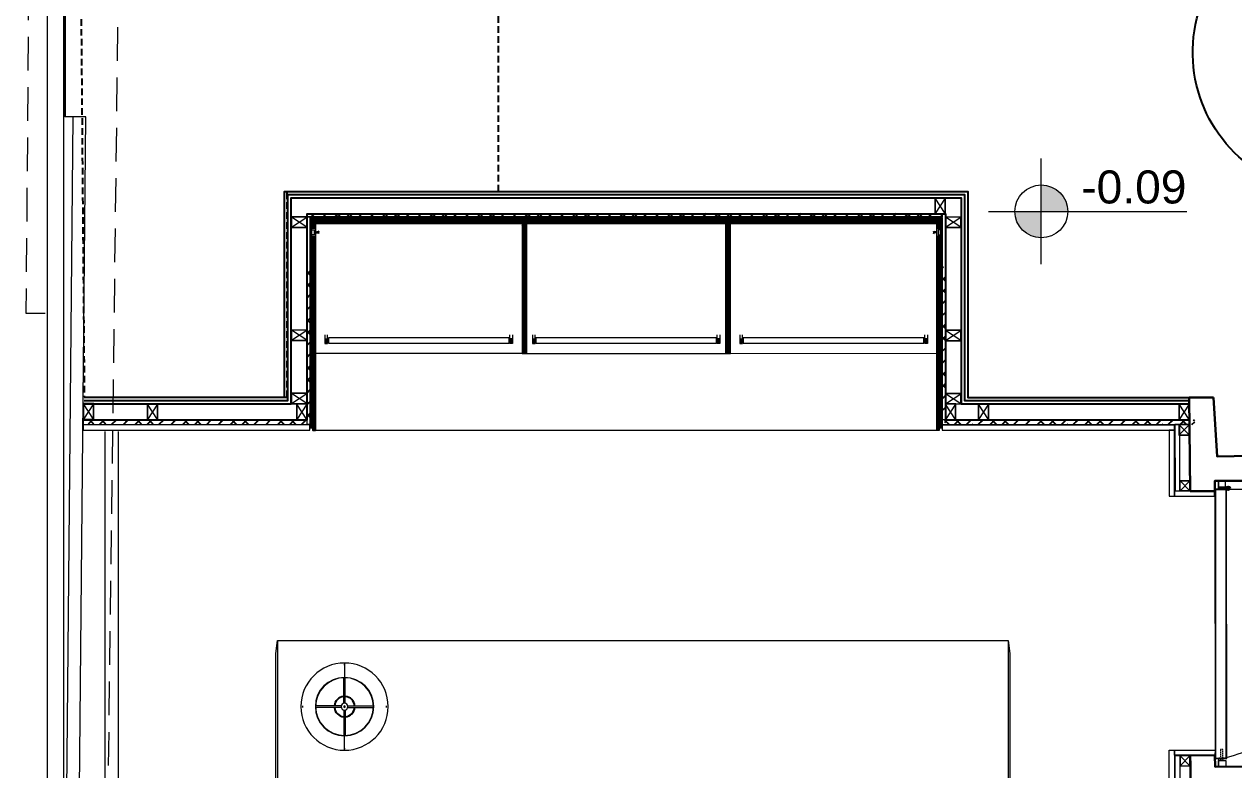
# Model space of a CAD drawing. Header units: centimetres. Extents: x 5488 to 20269, y -31398 to -19684.
# Drawn here: x 6094 to 6551.5, y -22928.5 to -22646.3 of the extents above; entities that cross this region are included whole.
import ezdxf
from ezdxf.enums import TextEntityAlignment as Align

# ---------------------------------------------------------------- set-up
doc = ezdxf.new("R2010")
doc.units = ezdxf.units.CM
doc.set_wipeout_variables(frame=1)
for name, pattern in [('( Hidden )', [0.375, 0.25, -0.125]), ('DASHED', [0.75, 0.5, -0.25]), ('HIDDEN', [9.525, 6.35, -3.175])]:
    doc.linetypes.add(name, pattern=pattern)
for name, color, linetype in [('001 Duvar', 7, 'Continuous'), ('3-OPN-XDR-HARDWARE', 52, 'Continuous'), ('LT_DISTRIBUTION', 1, 'DASHED'), ('S2000-003 Kapı', 3, 'Continuous'), ('xxx_Auto_Kaplama_Alcipan Tarama', 250, 'Continuous')]:
    doc.layers.add(name, color=color, linetype=linetype)
for name, color, linetype, lineweight in [('CRC_plan_kot', 4, 'Continuous', 20), ('CRC_plan_kot_isim', 3, 'Continuous', 20), ('Make2D$Visible$Curves$METAL', 132, 'Continuous', 0), ('Make2D$Visible$Tangents$Default', 40, 'Continuous', 0), ('xxx_Auto_DIMENSION_INTERIOR', 33, 'Continuous', 0), ('xxx_Auto_Duvar_Duvar Gorunus 01', 253, 'Continuous', 15), ('xxx_Auto_Duvar_Duvar Gorunus 02', 251, 'Continuous', 9), ('xxx_Auto_Duvar_Duvar Plan Kesit', 7, 'Continuous', 30), ('xxx_Auto_FFE-METAL', 132, 'Continuous', 5), ('xxx_Auto_FFE_UPHOLSTERY', 67, 'Continuous', 20), ('xxx_Auto_FFE_WOOD', 36, 'Continuous', 0), ('xxx_Auto_Kaplama_Ahşap', 34, 'Continuous', 0), ('xxx_Auto_Kaplama_Ahşap Tarama', 16, 'Continuous', 5), ('xxx_Auto_Kaplama_Doğal Taş', 43, 'Continuous', 13), ('xxx_Auto_Kaplama_Metal', 133, 'Continuous', 0), ('xxx_Auto_Kaplama_Tavan Alcipan', 8, 'Continuous', 13), ('xxx_Auto_Konstruksiyon_Metal', 141, 'Continuous', 0), ('xxx_Auto_Mep_Aydinlatma', 41, 'Continuous', 13), ('xxx_Auto_Mobilya_Ahsap', 34, 'Continuous', 20), ('xxx_Auto_Tefris_Aydinlatma', 50, 'Continuous', 15), ('xxx_Auto_Tefris_Silik', 252, 'Continuous', 13), ('xxx_Auto_Yardimci_Yazi', 7, 'Continuous', 9)]:
    doc.layers.add(name, color=color, linetype=linetype, lineweight=lineweight)
doc.styles.add('a_Arial-50', font='arial.ttf', dxfattribs={"height": 0.125})
pattern_1 = [(45, (-1143.5002, -1416.8692), (-2.24506403, 2.24506403), []), (135, (-1143.5002, -1416.8692), (-6.7351921, 2.24506403), [7.9375, -4.7625])]
pattern_2 = [(45, (-1144.50017, -1416.86917), (-0.2499999996, 0.2499999996), [])]
pattern_3 = [(45, (-1144.5002, -1416.8692), (-2.24506403, 2.24506403), []), (135, (-1144.5002, -1416.8692), (-6.7351921, 2.24506403), [7.9375, -4.7625])]

# ---------------------------------------------------------------- blocks, each defined once
blk = doc.blocks.new('level_50')
for points in [[(10, 0, 0.414214), (0, 10), (0, 0)], [(0, 0), (-10, 0, 0.414214), (0, -10)]]:
    blk.add_hatch(color=256).paths.add_polyline_path(points)
for p, q in [((0, 0), (0, 20)), ((-20, 0), (0, 0)), ((0, -20), (0, 0)), ((0, 0), (55, 0))]:
    blk.add_line(p, q)
blk.add_circle((0, 0), 10)
blk = doc.blocks.new('level')
blk.add_blockref('level_50', (0, 0))
at = {"layer": 'xxx_Auto_Yardimci_Yazi', "style": 'a_Arial-50'}
blk.add_attdef('LEVEL', text='', height=12.5, dxfattribs=at).set_placement((35, 3), align=Align.CENTER)
blk = doc.blocks.new('PLAN KOT')
at = {"layer": 'CRC_plan_kot'}
ref = blk.add_blockref('level', (-2245.67, 1948.69), dxfattribs=at)
ref.add_attrib('LEVEL', '-0.09', dxfattribs={"layer": 'CRC_plan_kot_isim', "height": 12.5, "style": 'a_Arial-50'}).set_placement((-2210.67, 1951.69), align=Align.CENTER)
blk = doc.blocks.new('A$Cff1dd7f8')
at = {"layer": 'Make2D$Visible$Curves$METAL'}
for p, q in [((0.27, 15.87), (-0.27, 15.87)), ((-0.27, 1.25), (-0.27, 10.93)), ((0.27, 1.25), (0.27, 10.93)), ((-15.87, 0.27), (-15.87, -0.27)), ((-1.25, 0.27), (-10.93, 0.27)), ((1.25, 0.27), (10.93, 0.27)), ((15.87, -0.27), (15.87, 0.27)), ((-1.25, -0.27), (-10.93, -0.27)), ((-0.27, -1.25), (-0.27, -10.93)), ((0.27, -1.25), (0.27, -10.93)), ((1.25, -0.27), (10.93, -0.27)), ((-0.27, -15.87), (0.27, -15.87))]:
    blk.add_line(p, q, dxfattribs=at)
at = {"layer": 'Make2D$Visible$Curves$METAL', "extrusion": (0, 0, -1)}
for radius in [1.28, 0.285]:
    blk.add_circle((0, 0), radius, dxfattribs=at)
at = {"layer": 'Make2D$Visible$Tangents$Default'}
for p, q in [((0, 10.93), (0, 11.04)), ((0, -11.04), (0, -10.93))]:
    blk.add_line(p, q, dxfattribs=at)
at = {"layer": 'xxx_Auto_FFE_UPHOLSTERY'}
for p, q in [((0, 16.5), (0, 11.04)), ((0, -16.5), (0, -11.04))]:
    blk.add_line(p, q, dxfattribs=at)
for radius, start, end in [(16.5, 90, 270), (16.5, 270, 90), (11.04, 90, 270), (10.93, 90, 270), (11.04, 270, 90), (10.93, 270, 90)]:
    blk.add_arc((0, 0), radius, start, end, dxfattribs=at)
at = {"layer": 'xxx_Auto_FFE_WOOD', "lineweight": -3}
for start, end in [(94.0821, 175.9165), (4.0821, 85.9158), (184.0804, 265.9179), (274.0863, 355.9179)]:
    blk.add_arc((0, 0), 3.84, start, end, dxfattribs=at)
blk = doc.blocks.new('MASA AYDINLATMA 1')
at = {"layer": 'xxx_Auto_Konstruksiyon_Metal'}
blk.add_blockref('A$Cff1dd7f8', (18518.09, -30454.93, -1.58), dxfattribs=at)
blk = doc.blocks.new('masa1')
at = {"layer": 'xxx_Auto_Mobilya_Ahsap'}
for p, q in [((-1208.27, 783.46, -58.7), (-1208.27, 683.46, -58.7)), ((-932.05, 783.46, -58.7), (-932.05, 683.46, -58.7))]:
    blk.add_line(p, q, dxfattribs=at)
at = {"layer": 'xxx_Auto_Mobilya_Ahsap', "elevation": -58.7}
blk.add_lwpolyline([(-1208.27, 783.46), (-932.05, 783.46), (-931.37, 778.59), (-931.37, 688.32), (-932.05, 683.46), (-1208.27, 683.46), (-1208.95, 688.32), (-1208.95, 778.59), (-1208.27, 783.46)], dxfattribs=at)
at = {"layer": 'xxx_Auto_Kaplama_Ahşap'}
for p in [(-19701.07, 31213.38, -57.12), (-19475.14, 31163.38, -57.12)]:
    blk.add_blockref('MASA AYDINLATMA 1', p, dxfattribs=at)
blk = doc.blocks.new('A$Cb3d25d0a')
at = {"layer": 'xxx_Auto_Konstruksiyon_Metal', "lineweight": 20}
h = blk.add_hatch(color=256, dxfattribs=at)
h.dxf.hatch_style = 1
h.paths.add_polyline_path([(2, 2), (2, -2), (-2, -2), (-2, 2)])
h.paths.add_polyline_path([(1.88, 1.88), (-1.88, 1.88), (-1.88, -1.88), (1.88, -1.88)], flags=16)
for points in [[(2, -2), (2, 2), (-2, 2), (-2, -2)], [(1.88, -1.88), (1.88, 1.88), (-1.88, 1.88), (-1.88, -1.88)]]:
    blk.add_lwpolyline(points, close=True, dxfattribs=at)
for points in [[(1.88, -1.88), (-1.88, 1.88)], [(1.88, 1.88), (-1.88, -1.88)]]:
    blk.add_lwpolyline(points, dxfattribs=at)
blk = doc.blocks.new('A$C041D3D96')
at = {"layer": 'xxx_Auto_Mep_Aydinlatma'}
for points in [[(0.1, -3), (0.1, 0)], [(0.1, -0.1), (1.4, -0.1), (1.4, -2.9), (0.1, -2.9)]]:
    blk.add_lwpolyline(points, dxfattribs=at)
blk.add_wipeout([(0, -3), (0, 0), (1.5, 0), (1.5, -3)]).dxf.layer = 'xxx_Auto_Mep_Aydinlatma'
at = {"layer": 'LT_DISTRIBUTION'}
for p, q in [((-1.36, -1.49), (-0.82, -1.12)), ((-0.82, -1.39), (-1.36, -1.5)), ((-0.08, -1.49), (-1.36, -1.49)), ((-0.82, -1.61), (-1.36, -1.5)), ((-0.08, -1.51), (-1.36, -1.51)), ((-1.36, -1.51), (-0.82, -1.88)), ((-0.82, -1.12), (-0.82, -1.39)), ((-0.82, -1.88), (-0.82, -1.61))]:
    blk.add_line(p, q, dxfattribs=at)
at = {"layer": 'xxx_Auto_Mep_Aydinlatma'}
blk.add_lwpolyline([(0, -3), (0, 0), (1.5, 0), (1.5, -3), (0, -3)], dxfattribs=at)
at = {"layer": 'xxx_Auto_Tefris_Aydinlatma'}
blk.add_lwpolyline([(0.45, -2.5), (1.4, -2.5), (1.4, -0.5), (0.45, -0.5)], close=True, dxfattribs=at)
blk = doc.blocks.new('A$C407E580E')
at = {"color": 4, "ltscale": 5, "rotation": 90}
blk.add_blockref('A$C041D3D96', (-5, -2), dxfattribs=at)
blk = doc.blocks.new('926.20.803_p')
at = {"layer": '3-OPN-XDR-HARDWARE'}
for points in [[(-0.35, -0.61), (-0.35, -3.71), (-0.05, -3.71), (-0.05, -0.7)], [(0.35, -0.61), (0.35, -3.71), (0.05, -3.71), (0.05, -0.7)]]:
    blk.add_lwpolyline(points, dxfattribs=at)
for radius in [0.7, 0.4]:
    blk.add_circle((0, 0), radius, dxfattribs=at)
blk = doc.blocks.new('A$C022B2E79')
at = {"layer": 'S2000-003 Kapı', "linetype": 'ByBlock'}
for points in [[(1.8, 69.76, -0.39805), (1.94, 69.76), (5.23, 66.82), (2.97, 64.56), (0.03, 67.85, -0.39805), (0.03, 67.98)], [(2.87, 69.63, 0.617768), (3.45, 69.88), (3.51, 70.98), (0.31, 70.98), (0.37, 69.88, 0.617768), (0.94, 69.63, -0.364026)], [(0.55, 66.58), (0.37, 69.88, 0.617768), (0.94, 69.63, -0.364026), (2.87, 69.63, 0.617768), (3.45, 69.88), (3.26, 66.58, -0.39805), (3.16, 66.48), (0.65, 66.48, -0.39805)], [(68.52, 5.66, 0.491935), (69.93, 7.07), (7.71, 69.3, 0.499706), (6.29, 67.88)]]:
    blk.add_lwpolyline(points, format="xyb", close=True, dxfattribs=at)
blk.add_lwpolyline([(62.86, 0), (68.52, 5.66), (6.29, 67.88), (0.63, 62.23), (62.86, 0)], dxfattribs=at)
blk.add_circle((1.91, 67.88), 1, dxfattribs=at)
blk.add_circle((1.91, 67.88), 1, dxfattribs=at)
blk.add_arc((43.52, 53.51), 53.42, 299.6259, 19.0898, dxfattribs=at)

msp = doc.modelspace()

# ---------------------------------------------------------------- hatches: boundary and pattern name
at = {"layer": 'xxx_Auto_Kaplama_Ahşap Tarama'}
h = msp.add_hatch(dxfattribs=at)
h.set_pattern_fill('JIS_WOOD', color=256, scale=0.5)
h.set_pattern_definition(pattern_2)
h.paths.add_polyline_path([(6441.19, -22798.98), (6441.19, -22719.59), (6202.19, -22719.58), (6202.19, -22798.89), (6203.17, -22798.89), (6203.17, -22799.89), (6204.19, -22799.89), (6204.19, -22721.58), (6439.19, -22721.59), (6439.19, -22799.93), (6440.19, -22799.93), (6440.19, -22798.98)])
h = msp.add_hatch(dxfattribs=at)
h.set_pattern_fill('JIS_WOOD', color=256, scale=0.5)
h.set_pattern_definition(pattern_2)
h.paths.add_polyline_path([(6282.29, -22770.89), (6284.09, -22770.89), (6284.09, -22721.63), (6282.29, -22721.63)])
h = msp.add_hatch(dxfattribs=at)
h.set_pattern_fill('JIS_WOOD', color=256, scale=0.5)
h.set_pattern_definition([(45, (-1067.50016, -1416.86917), (-0.2499999996, 0.2499999996), [])])
h.paths.add_polyline_path([(6359.29, -22770.89), (6361.09, -22770.89), (6361.09, -22721.63), (6359.29, -22721.63)])
at = {"layer": 'xxx_Auto_Kaplama_Alcipan Tarama'}
h = msp.add_hatch(dxfattribs=at)
h.set_pattern_fill('ANSI38', color=256)
h.set_pattern_definition([(45, (-1144.5002, -1396.8692), (-2.24506403, 2.24506403), []), (135, (-1144.5002, -1396.8692), (-6.7351921, 2.24506403), [7.9375, -4.7625])])
h.paths.add_polyline_path([(6441.19, -22718.08), (6200.99, -22718.08), (6200.99, -22719.28), (6441.19, -22719.28)])
h.paths.add_polyline_path([(6238.16, -22722.91), (6238.16, -22718.25), (6232.16, -22718.25), (6232.16, -22722.91)], flags=9)
h.paths.add_polyline_path([(6318.26, -22722.96), (6318.26, -22718.29), (6312.26, -22718.29), (6312.26, -22722.96)], flags=9)
h = msp.add_hatch(dxfattribs=at)
h.set_pattern_fill('ANSI38', color=256)
h.set_pattern_definition(pattern_3)
h.paths.add_polyline_path([(6442.39, -22738.09), (6441.19, -22738.09), (6441.19, -22739.59), (6441.19, -22739.59), (6441.18, -22796.02), (6441.19, -22796.02), (6441.19, -22739.59), (6441.19, -22741.58), (6441.19, -22739.59), (6441.19, -22739.59), (6441.19, -22796.02), (6442.39, -22796.02)])
h = msp.add_hatch(dxfattribs=at)
h.set_pattern_fill('ANSI38', color=256)
h.set_pattern_definition(pattern_3)
h.paths.add_polyline_path([(6202.19, -22739.28), (6200.99, -22739.28), (6200.99, -22797.78), (6202.19, -22797.78), (6202.19, -22739.58)])
h = msp.add_hatch(dxfattribs=at)
h.set_pattern_fill('ANSI38', color=256)
h.set_pattern_definition(pattern_1)
h.paths.add_polyline_path([(6201.99, -22796.02), (6197.99, -22796.02), (6144.56, -22796), (6144.56, -22796.02), (6140.56, -22796.02), (6118.71, -22795.98), (6118.38, -22795.9), (6118.37, -22796.8), (6118.37, -22797.7), (6201.99, -22797.78)])
h = msp.add_hatch(dxfattribs=at)
h.set_pattern_fill('ANSI38', color=256)
h.set_pattern_definition(pattern_1)
h.paths.add_polyline_path([(6536.68, -22796.02), (6532.68, -22796.02), (6459.85, -22796.02), (6459.85, -22796.02), (6455.85, -22796.02), (6442.19, -22796.02), (6442.19, -22797.83), (6536.68, -22797.83)])
at = {"layer": 'xxx_Auto_Konstruksiyon_Metal', "lineweight": 20}
h = msp.add_hatch(color=256, dxfattribs=at)
h.dxf.hatch_style = 1
h.paths.add_polyline_path([(6442.39, -22712.09), (6442.39, -22718.09), (6438.39, -22718.09), (6438.39, -22712.09)])
h.paths.add_polyline_path([(6442.27, -22712.2), (6438.5, -22712.2), (6438.5, -22717.97), (6442.27, -22717.97)], flags=16)
h = msp.add_hatch(color=256, dxfattribs=at)
h.dxf.hatch_style = 1
h.paths.add_polyline_path([(6200.99, -22723.24), (6194.99, -22723.24), (6194.99, -22719.24), (6200.99, -22719.24)])
h.paths.add_polyline_path([(6200.87, -22723.13), (6200.87, -22719.36), (6195.1, -22719.36), (6195.1, -22723.13)], flags=16)
h = msp.add_hatch(color=256, dxfattribs=at)
h.dxf.hatch_style = 1
h.paths.add_polyline_path([(6448.39, -22723.29), (6442.39, -22723.29), (6442.39, -22719.29), (6448.39, -22719.29)])
h.paths.add_polyline_path([(6448.27, -22723.17), (6448.27, -22719.4), (6442.5, -22719.4), (6442.5, -22723.17)], flags=16)
h = msp.add_hatch(color=256, dxfattribs=at)
h.dxf.hatch_style = 1
h.paths.add_polyline_path([(6200.99, -22766.04), (6194.99, -22766.04), (6194.99, -22762.04), (6200.99, -22762.04)])
h.paths.add_polyline_path([(6200.87, -22765.93), (6200.87, -22762.16), (6195.1, -22762.16), (6195.1, -22765.93)], flags=16)
h = msp.add_hatch(color=256, dxfattribs=at)
h.dxf.hatch_style = 1
h.paths.add_polyline_path([(6448.39, -22766.09), (6442.39, -22766.09), (6442.39, -22762.09), (6448.39, -22762.09)])
h.paths.add_polyline_path([(6448.27, -22765.97), (6448.27, -22762.2), (6442.5, -22762.2), (6442.5, -22765.97)], flags=16)
h = msp.add_hatch(color=256, dxfattribs=at)
h.dxf.hatch_style = 1
h.paths.add_polyline_path([(6200.99, -22789.98), (6194.99, -22789.98), (6194.99, -22785.98), (6200.99, -22785.98)])
h.paths.add_polyline_path([(6200.87, -22789.86), (6200.87, -22786.09), (6195.1, -22786.09), (6195.1, -22789.86)], flags=16)
h = msp.add_hatch(color=256, dxfattribs=at)
h.dxf.hatch_style = 1
h.paths.add_polyline_path([(6448.39, -22790.02), (6442.39, -22790.02), (6442.39, -22786.02), (6448.39, -22786.02)])
h.paths.add_polyline_path([(6448.27, -22789.91), (6448.27, -22786.14), (6442.5, -22786.14), (6442.5, -22789.91)], flags=16)
h = msp.add_hatch(color=256, dxfattribs=at)
h.dxf.hatch_style = 1
h.paths.add_polyline_path([(6120.38, -22789.9), (6120.38, -22795.9), (6116.38, -22795.9), (6116.38, -22789.9)])
h.paths.add_polyline_path([(6120.27, -22790.01), (6116.5, -22790.01), (6116.5, -22795.78), (6120.27, -22795.78)], flags=16)
h = msp.add_hatch(color=256, dxfattribs=at)
h.dxf.hatch_style = 1
h.paths.add_polyline_path([(6144.56, -22790.02), (6144.56, -22796.02), (6140.56, -22796.02), (6140.56, -22790.02)])
h.paths.add_polyline_path([(6144.44, -22790.14), (6140.68, -22790.14), (6140.68, -22795.91), (6144.44, -22795.91)], flags=16)
h = msp.add_hatch(color=256, dxfattribs=at)
h.dxf.hatch_style = 1
h.paths.add_polyline_path([(6200.99, -22790.02), (6200.99, -22796.02), (6196.99, -22796.02), (6196.99, -22790.02)])
h.paths.add_polyline_path([(6200.87, -22790.14), (6197.1, -22790.14), (6197.1, -22795.91), (6200.87, -22795.91)], flags=16)
h = msp.add_hatch(color=256, dxfattribs=at)
h.dxf.hatch_style = 1
h.paths.add_polyline_path([(6446.39, -22790.02), (6446.39, -22796.02), (6442.39, -22796.02), (6442.39, -22790.02)])
h.paths.add_polyline_path([(6446.27, -22790.14), (6442.5, -22790.14), (6442.5, -22795.91), (6446.27, -22795.91)], flags=16)
h = msp.add_hatch(color=256, dxfattribs=at)
h.dxf.hatch_style = 1
h.paths.add_polyline_path([(6458.85, -22790.02), (6458.85, -22796.02), (6454.85, -22796.02), (6454.85, -22790.02)])
h.paths.add_polyline_path([(6458.73, -22790.14), (6454.96, -22790.14), (6454.96, -22795.91), (6458.73, -22795.91)], flags=16)
h = msp.add_hatch(color=256, dxfattribs=at)
h.dxf.hatch_style = 1
h.paths.add_polyline_path([(6534.68, -22790.02), (6534.68, -22796.02), (6530.68, -22796.02), (6530.68, -22790.02)])
h.paths.add_polyline_path([(6534.56, -22790.14), (6530.79, -22790.14), (6530.79, -22795.91), (6534.56, -22795.91)], flags=16)

# ---------------------------------------------------------------- linework, layer by layer
at = {"layer": 'xxx_Auto_Duvar_Duvar Gorunus 01'}
msp.add_lwpolyline([(6117.32, -22681.39), (6109.4, -22681.41)], dxfattribs=at)
at = {"layer": 'xxx_Auto_Duvar_Duvar Gorunus 02'}
msp.add_lwpolyline([(6102.9, -22940.23), (6102.88, -22410.44), (6108.88, -22410.44), (6108.9, -22940.23)], dxfattribs=at)
at = {"layer": 'xxx_Auto_Duvar_Duvar Plan Kesit'}
for points in [[(6288.85, -22376.8), (6108.98, -22375.47), (6109.41, -22681.41)], [(6848.63, -22926.86), (6995.27, -22926.35), (6995.31, -22937.44), (6848.42, -22937.8), (6803.45, -22937.95), (6535, -22940.27), (6535.11, -22928.75), (6535.04, -22926.89), (6535.01, -22923), (6544.34, -22922.94), (6544.43, -22927.36), (6803.88, -22926.73), (6803.88, -22926.73)]]:
    msp.add_lwpolyline(points, dxfattribs=at)
at = {"layer": 'xxx_Auto_Duvar_Duvar Plan Kesit', "lineweight": -3}
for points in [[(6116.77, -22787.48), (6192.49, -22787.48), (6192.49, -22709.58), (6450.89, -22709.58), (6450.89, -22787.52), (6534.83, -22787.52)], [(6116.77, -22788.73), (6193.74, -22788.73), (6193.74, -22710.83), (6449.64, -22710.83), (6449.64, -22788.77), (6534.83, -22788.77)]]:
    msp.add_lwpolyline(points, dxfattribs=at)
at = {"layer": 'xxx_Auto_Duvar_Duvar Plan Kesit'}
msp.add_lwpolyline([(6543.8, -22787.52), (6534.61, -22787.52), (6535.02, -22822.97), (6544.32, -22822.97), (6544.3, -22819.1), (6579.95, -22819.16), (6596.46, -22818.94), (6596.46, -22808.94), (6545.14, -22809.89)], close=True, dxfattribs=at)
at = {"layer": 'xxx_Auto_FFE_WOOD'}
for points in [[(6544.3, -22819.1), (6544.3, -22822.27), (6545.64, -22822.27), (6545.64, -22819.1)], [(6545.64, -22819.1), (6545.64, -22821.57), (6548.3, -22821.57), (6548.3, -22819.1)], [(6548.81, -22924.18), (6548.74, -22822.27), (6544.32, -22822.27), (6544.39, -22924.18)], [(6548.61, -22923.98), (6548.54, -22822.47), (6544.52, -22822.47), (6544.59, -22923.98)], [(6544.39, -22927.36), (6544.39, -22924.18), (6545.72, -22924.18), (6545.72, -22927.35)], [(6545.72, -22927.35), (6545.72, -22924.88), (6548.39, -22924.88), (6548.39, -22927.35)]]:
    msp.add_lwpolyline(points, close=True, dxfattribs=at)
at = {"layer": 'xxx_Auto_FFE_WOOD', "linetype": 'DASHED'}
msp.add_lwpolyline([(6547.38, -22923.88), (6547.38, -22920.73), (6546.38, -22920.73), (6546.38, -22923.88)], dxfattribs=at)
msp.add_lwpolyline([(6547.98, -22923.88), (6547.98, -22924.18), (6545.78, -22924.18), (6545.78, -22923.88)], close=True, dxfattribs=at)
msp.add_arc((6546.88, -22924.18), 0.6, 180, 0, dxfattribs=at)
at = {"layer": 'xxx_Auto_Kaplama_Ahşap'}
for p, q in [((6204.19, -22721.58), (6202.19, -22719.58)), ((6439.19, -22721.59), (6441.19, -22719.59)), ((6282.29, -22770.89), (6204.19, -22770.89)), ((6284.09, -22770.89), (6359.29, -22770.89)), ((6361.09, -22770.89), (6439.19, -22770.76))]:
    msp.add_line(p, q, dxfattribs=at)
at = {"layer": 'xxx_Auto_Kaplama_Ahşap', "lineweight": -3}
msp.add_lwpolyline([(6440.19, -22798.98), (6441.19, -22798.98), (6441.19, -22719.59), (6202.19, -22719.58), (6202.19, -22798.89), (6203.17, -22798.89), (6203.17, -22799.89), (6204.19, -22799.89), (6204.19, -22721.58), (6439.19, -22721.59), (6439.19, -22799.93)], dxfattribs=at)
at = {"layer": 'xxx_Auto_Kaplama_Ahşap'}
for points in [[(6282.29, -22770.89), (6284.09, -22770.89), (6284.09, -22721.63), (6282.29, -22721.63)], [(6359.29, -22770.89), (6361.09, -22770.89), (6361.09, -22721.63), (6359.29, -22721.63)]]:
    msp.add_lwpolyline(points, close=True, dxfattribs=at)
msp.add_lwpolyline([(6439.19, -22799.93), (6440.19, -22799.93), (6440.19, -22798.98)], dxfattribs=at)
at = {"layer": 'xxx_Auto_Kaplama_Doğal Taş'}
msp.add_line((6204.19, -22799.89), (6439.19, -22799.93), dxfattribs=at)
for points in [[(6116.35, -22799.89), (6201.99, -22799.89), (6201.99, -22797.98), (6116.35, -22797.98), (6116.35, -22799.89)], [(6441.19, -22799.93), (6529.02, -22799.93), (6529.02, -22798.03), (6441.19, -22798.03), (6441.19, -22799.93)], [(6527.02, -22799.93), (6527.02, -22824.93), (6529.02, -22824.93), (6529.02, -22799.93), (6527.02, -22799.93)], [(6529.02, -22824.93), (6544.15, -22824.93), (6544.11, -22823.03), (6529.02, -22823.03), (6529.02, -22824.93)], [(6527.02, -22943.63), (6527.02, -22921.04), (6529.02, -22921.04), (6529.02, -22943.63), (6527.02, -22943.63)], [(6529.02, -22921.04), (6544.39, -22921.04), (6544.34, -22922.94), (6529.02, -22922.94), (6529.02, -22921.04)]]:
    msp.add_lwpolyline(points, dxfattribs=at)
at = {"layer": 'xxx_Auto_Kaplama_Metal'}
for points in [[(6124.53, -22800.49), (6124.53, -23066.49)], [(6129.53, -22800.49), (6129.53, -23066.49)]]:
    msp.add_lwpolyline(points, dxfattribs=at)
at = {"layer": 'xxx_Auto_Kaplama_Tavan Alcipan'}
for points in [[(6200.99, -22718.08), (6441.19, -22718.08), (6441.19, -22719.28), (6200.99, -22719.28), (6200.99, -22718.08)], [(6202.19, -22719.28), (6202.19, -22797.78), (6200.99, -22797.78), (6200.99, -22719.28), (6202.19, -22719.28)], [(6442.39, -22718.08), (6442.39, -22796.02), (6441.19, -22796.02), (6441.19, -22718.09), (6442.39, -22718.09)]]:
    msp.add_lwpolyline(points, dxfattribs=at)
for points in [[(6116.37, -22797.7), (6200.99, -22797.78), (6200.99, -22795.98), (6116.37, -22795.9)], [(6441.19, -22797.83), (6534.68, -22797.83), (6534.68, -22796.02), (6441.19, -22796.02)], [(6531.05, -22822.93), (6531.03, -22797.83), (6529.22, -22797.83), (6529.24, -22822.93)], [(6531.05, -22923.04), (6531.02, -22941.63), (6529.22, -22941.63), (6529.24, -22923.04)]]:
    msp.add_lwpolyline(points, close=True, dxfattribs=at)
at = {"layer": 'xxx_Auto_Konstruksiyon_Metal', "lineweight": -3}
for points in [[(6116.77, -22789.98), (6194.99, -22789.98), (6194.99, -22712.08), (6448.39, -22712.08), (6448.39, -22790.01), (6534.83, -22790.02)], [(6116.71, -22795.98), (6200.99, -22795.98), (6200.99, -22718.08), (6442.39, -22718.08), (6442.39, -22796.01), (6534.83, -22796.02)]]:
    msp.add_lwpolyline(points, dxfattribs=at)
at = {"layer": 'xxx_Auto_Konstruksiyon_Metal', "lineweight": 20}
for points in [[(6442.39, -22718.09), (6442.39, -22712.09), (6438.39, -22712.09), (6438.39, -22718.09)], [(6442.27, -22717.97), (6442.27, -22712.2), (6438.5, -22712.2), (6438.5, -22717.97)], [(6194.99, -22723.24), (6200.99, -22723.24), (6200.99, -22719.24), (6194.99, -22719.24)], [(6195.1, -22723.13), (6200.87, -22723.13), (6200.87, -22719.36), (6195.1, -22719.36)], [(6442.39, -22723.29), (6448.39, -22723.29), (6448.39, -22719.29), (6442.39, -22719.29)], [(6442.5, -22723.17), (6448.27, -22723.17), (6448.27, -22719.4), (6442.5, -22719.4)], [(6194.99, -22766.04), (6200.99, -22766.04), (6200.99, -22762.04), (6194.99, -22762.04)], [(6442.39, -22766.09), (6448.39, -22766.09), (6448.39, -22762.09), (6442.39, -22762.09)], [(6195.1, -22765.93), (6200.87, -22765.93), (6200.87, -22762.16), (6195.1, -22762.16)], [(6442.5, -22765.97), (6448.27, -22765.97), (6448.27, -22762.2), (6442.5, -22762.2)], [(6194.99, -22789.98), (6200.99, -22789.98), (6200.99, -22785.98), (6194.99, -22785.98)], [(6195.1, -22789.86), (6200.87, -22789.86), (6200.87, -22786.09), (6195.1, -22786.09)], [(6442.39, -22790.02), (6448.39, -22790.02), (6448.39, -22786.02), (6442.39, -22786.02)], [(6442.5, -22789.91), (6448.27, -22789.91), (6448.27, -22786.14), (6442.5, -22786.14)], [(6120.38, -22795.9), (6120.38, -22789.9), (6116.38, -22789.9), (6116.38, -22795.9)], [(6120.27, -22795.78), (6120.27, -22790.01), (6116.5, -22790.01), (6116.5, -22795.78)], [(6144.56, -22796.02), (6144.56, -22790.02), (6140.56, -22790.02), (6140.56, -22796.02)], [(6144.44, -22795.91), (6144.44, -22790.14), (6140.68, -22790.14), (6140.68, -22795.91)], [(6200.99, -22796.02), (6200.99, -22790.02), (6196.99, -22790.02), (6196.99, -22796.02)], [(6200.87, -22795.91), (6200.87, -22790.14), (6197.1, -22790.14), (6197.1, -22795.91)], [(6446.39, -22796.02), (6446.39, -22790.02), (6442.39, -22790.02), (6442.39, -22796.02)], [(6446.27, -22795.91), (6446.27, -22790.14), (6442.5, -22790.14), (6442.5, -22795.91)], [(6458.85, -22796.02), (6458.85, -22790.02), (6454.85, -22790.02), (6454.85, -22796.02)], [(6458.73, -22795.91), (6458.73, -22790.14), (6454.96, -22790.14), (6454.96, -22795.91)], [(6534.68, -22796.02), (6534.68, -22790.02), (6530.68, -22790.02), (6530.68, -22796.02)], [(6534.56, -22795.91), (6534.56, -22790.14), (6530.79, -22790.14), (6530.79, -22795.91)]]:
    msp.add_lwpolyline(points, close=True, dxfattribs=at)
for points in [[(6442.27, -22717.97), (6438.5, -22712.2)], [(6442.27, -22712.2), (6438.5, -22717.97)], [(6195.1, -22723.13), (6200.87, -22719.36)], [(6200.87, -22723.13), (6195.1, -22719.36)], [(6442.5, -22723.17), (6448.27, -22719.4)], [(6448.27, -22723.17), (6442.5, -22719.4)], [(6195.1, -22765.93), (6200.87, -22762.16)], [(6200.87, -22765.93), (6195.1, -22762.16)], [(6442.5, -22765.97), (6448.27, -22762.2)], [(6448.27, -22765.97), (6442.5, -22762.2)], [(6195.1, -22789.86), (6200.87, -22786.09)], [(6200.87, -22789.86), (6195.1, -22786.09)], [(6442.5, -22789.91), (6448.27, -22786.14)], [(6448.27, -22789.91), (6442.5, -22786.14)], [(6120.27, -22795.78), (6116.5, -22790.01)], [(6120.27, -22790.01), (6116.5, -22795.78)], [(6144.44, -22795.91), (6140.68, -22790.14)], [(6144.44, -22790.14), (6140.68, -22795.91)], [(6200.87, -22795.91), (6197.1, -22790.14)], [(6200.87, -22790.14), (6197.1, -22795.91)], [(6446.27, -22795.91), (6442.5, -22790.14)], [(6446.27, -22790.14), (6442.5, -22795.91)], [(6458.73, -22795.91), (6454.96, -22790.14)], [(6458.73, -22790.14), (6454.96, -22795.91)], [(6534.56, -22795.91), (6530.79, -22790.14)], [(6534.56, -22790.14), (6530.79, -22795.91)]]:
    msp.add_lwpolyline(points, dxfattribs=at)
at = {"layer": 'xxx_Auto_Tefris_Silik', "linetype": 'HIDDEN', "ltscale": 2}
msp.add_lwpolyline([(6124.5, -23041.13), (6129.96, -22610.67)], dxfattribs=at)
msp.add_lwpolyline([(6546.16, -22822.27), (6634.49, -22822.24, -0.318624), (6546.88, -22924.18)], format="xyb", dxfattribs=at)

# ---------------------------------------------------------------- block references
at = {"layer": '001 Duvar', "xscale": -1}
msp.add_blockref('A$C022B2E79', (6632.89, -22710.56), dxfattribs=at)
at = {"layer": 'xxx_Auto_FFE_WOOD', "rotation": 270}
msp.add_blockref('926.20.803_p', (6549.34, -22821.92), dxfattribs=at)
at = {"layer": 'xxx_Auto_Konstruksiyon_Metal', "color": 0}
for p in [(6532.69, -22799.83), (6533.02, -22925)]:
    msp.add_blockref('A$Cb3d25d0a', p, dxfattribs=at)
at = {"layer": 'xxx_Auto_Konstruksiyon_Metal', "color": 0, "xscale": -1, "rotation": 180}
msp.add_blockref('A$Cb3d25d0a', (6533.02, -22820.97), dxfattribs=at)
at = {"layer": 'xxx_Auto_Mobilya_Ahsap'}
msp.add_blockref('masa1', (7398.15, -23662.99, 58.7), dxfattribs=at)

# ---------------------------------------------------------------- next in the draw order: block references
at = {"color": 6, "xscale": -1, "rotation": 90}
msp.add_blockref('A$C407E580E', (6202.19, -22728.58), dxfattribs=at)
at = {"color": 6, "rotation": 270}
msp.add_blockref('A$C407E580E', (6441.19, -22728.58), dxfattribs=at)

# ---------------------------------------------------------------- next in the draw order: wipeouts: each hides what was drawn before it
for points in [[(6207.77, -22763.89), (6207.77, -22767.2), (6208.77, -22767.2), (6208.77, -22766.74), (6209.07, -22766.74), (6209.07, -22767.04), (6277.4, -22767.04), (6277.4, -22766.74), (6277.7, -22766.74), (6277.7, -22767.2), (6278.7, -22767.2), (6278.7, -22763.89), (6277.7, -22763.89), (6277.7, -22765.34), (6277.4, -22765.34), (6277.4, -22765.04), (6209.07, -22765.04), (6209.07, -22765.34), (6208.77, -22765.34), (6208.77, -22763.89)], [(6286.22, -22763.89), (6286.22, -22767.2), (6287.22, -22767.2), (6287.22, -22766.74), (6287.52, -22766.74), (6287.52, -22767.04), (6355.85, -22767.04), (6355.85, -22766.74), (6356.15, -22766.74), (6356.15, -22767.2), (6357.15, -22767.2), (6357.15, -22763.89), (6356.15, -22763.89), (6356.15, -22765.34), (6355.85, -22765.34), (6355.85, -22765.04), (6287.52, -22765.04), (6287.52, -22765.34), (6287.22, -22765.34), (6287.22, -22763.89)], [(6364.67, -22763.83), (6364.67, -22767.13), (6365.67, -22767.13), (6365.67, -22766.67), (6365.97, -22766.67), (6365.97, -22766.97), (6434.3, -22766.97), (6434.3, -22766.67), (6434.6, -22766.67), (6434.6, -22767.13), (6435.6, -22767.13), (6435.6, -22763.83), (6434.6, -22763.83), (6434.6, -22765.28), (6434.3, -22765.28), (6434.3, -22764.98), (6365.97, -22764.98), (6365.97, -22765.28), (6365.67, -22765.28), (6365.67, -22763.83)]]:
    msp.add_wipeout(points).dxf.layer = 'xxx_Auto_FFE-METAL'

# ---------------------------------------------------------------- next in the draw order: linework, layer by layer
at = {"color": 241, "linetype": '( Hidden )', "ltscale": 10}
msp.add_lwpolyline([(6116.77, -22787.48), (6193.49, -22787.48), (6193.49, -22709.58), (6273.36, -22709.58), (6273.36, -22378.15), (6113.36, -22378.16)], close=True, dxfattribs=at)
at = {"layer": 'xxx_Auto_Duvar_Duvar Gorunus 01'}
for points in [[(7597.05, -24688.53), (6094.03, -24655.78), (6112.55, -22681.4)], [(7597.15, -24683.76), (6098.85, -24651.11), (6117.32, -22681.39)]]:
    msp.add_lwpolyline(points, dxfattribs=at)
at = {"layer": 'xxx_Auto_FFE-METAL'}
for p, q in [((6207.77, -22765.4, 140054.41), (6208.77, -22765.4, 140054.41)), ((6207.77, -22765.5, 140054.41), (6208.77, -22765.5, 140054.41)), ((6207.77, -22765.61, 140054.41), (6208.77, -22765.61, 140054.41)), ((6207.77, -22765.74, 140054.41), (6208.77, -22765.74, 140054.41)), ((6207.77, -22765.9, 140054.41), (6208.77, -22765.9, 140054.41)), ((6207.77, -22766.04, 140054.41), (6208.77, -22766.04, 140054.41)), ((6207.77, -22766.22, 140054.41), (6208.77, -22766.22, 140054.41)), ((6207.77, -22766.4, 140054.41), (6208.77, -22766.4, 140054.41)), ((6207.77, -22766.57, 140054.41), (6208.77, -22766.57, 140054.41)), ((6278.7, -22765.4, 280108.82), (6277.7, -22765.4, 280108.82)), ((6278.7, -22765.5, 280108.82), (6277.7, -22765.5, 280108.82)), ((6278.7, -22765.61, 280108.82), (6277.7, -22765.61, 280108.82)), ((6278.7, -22765.74, 280108.82), (6277.7, -22765.74, 280108.82)), ((6278.7, -22765.9, 280108.82), (6277.7, -22765.9, 280108.82)), ((6278.7, -22766.04, 280108.82), (6277.7, -22766.04, 280108.82)), ((6278.7, -22766.22, 280108.82), (6277.7, -22766.22, 280108.82)), ((6278.7, -22766.4, 280108.82), (6277.7, -22766.4, 280108.82)), ((6278.7, -22766.58, 280108.82), (6277.7, -22766.58, 280108.82)), ((6286.22, -22765.4, 140054.41), (6287.22, -22765.4, 140054.41)), ((6286.22, -22765.5, 140054.41), (6287.22, -22765.5, 140054.41)), ((6286.22, -22765.61, 140054.41), (6287.22, -22765.61, 140054.41)), ((6286.22, -22765.74, 140054.41), (6287.22, -22765.74, 140054.41)), ((6286.22, -22765.9, 140054.41), (6287.22, -22765.9, 140054.41)), ((6286.22, -22766.04, 140054.41), (6287.22, -22766.04, 140054.41)), ((6286.22, -22766.22, 140054.41), (6287.22, -22766.22, 140054.41)), ((6286.22, -22766.4, 140054.41), (6287.22, -22766.4, 140054.41)), ((6286.22, -22766.57, 140054.41), (6287.22, -22766.57, 140054.41)), ((6357.15, -22765.4, 280108.82), (6356.15, -22765.4, 280108.82)), ((6357.15, -22765.5, 280108.82), (6356.15, -22765.5, 280108.82)), ((6357.15, -22765.61, 280108.82), (6356.15, -22765.61, 280108.82)), ((6357.15, -22765.74, 280108.82), (6356.15, -22765.74, 280108.82)), ((6357.15, -22765.9, 280108.82), (6356.15, -22765.9, 280108.82)), ((6357.15, -22766.04, 280108.82), (6356.15, -22766.04, 280108.82)), ((6357.15, -22766.22, 280108.82), (6356.15, -22766.22, 280108.82)), ((6357.15, -22766.4, 280108.82), (6356.15, -22766.4, 280108.82)), ((6357.15, -22766.58, 280108.82), (6356.15, -22766.58, 280108.82)), ((6364.67, -22765.33, 140054.41), (6365.67, -22765.33, 140054.41)), ((6364.67, -22765.44, 140054.41), (6365.67, -22765.44, 140054.41)), ((6364.67, -22765.55, 140054.41), (6365.67, -22765.55, 140054.41)), ((6364.67, -22765.68, 140054.41), (6365.67, -22765.68, 140054.41)), ((6364.67, -22765.84, 140054.41), (6365.67, -22765.84, 140054.41)), ((6364.67, -22765.97, 140054.41), (6365.67, -22765.97, 140054.41)), ((6364.67, -22766.15, 140054.41), (6365.67, -22766.15, 140054.41)), ((6364.67, -22766.33, 140054.41), (6365.67, -22766.33, 140054.41)), ((6364.67, -22766.51, 140054.41), (6365.67, -22766.51, 140054.41)), ((6364.67, -22766.67, 140054.41), (6365.67, -22766.67, 140054.41)), ((6435.6, -22765.34, 280108.82), (6434.6, -22765.34, 280108.82)), ((6435.6, -22765.44, 280108.82), (6434.6, -22765.44, 280108.82)), ((6435.6, -22765.55, 280108.82), (6434.6, -22765.55, 280108.82)), ((6435.6, -22765.68, 280108.82), (6434.6, -22765.68, 280108.82)), ((6435.6, -22765.84, 280108.82), (6434.6, -22765.84, 280108.82)), ((6435.6, -22765.97, 280108.82), (6434.6, -22765.97, 280108.82)), ((6435.6, -22766.15, 280108.82), (6434.6, -22766.15, 280108.82)), ((6435.6, -22766.33, 280108.82), (6434.6, -22766.33, 280108.82)), ((6435.6, -22766.51, 280108.82), (6434.6, -22766.51, 280108.82)), ((6435.6, -22766.67, 280108.82), (6434.6, -22766.67, 280108.82)), ((6207.77, -22766.73, 140054.41), (6208.77, -22766.73, 140054.41)), ((6207.77, -22766.88, 140054.41), (6208.77, -22766.88, 140054.41)), ((6207.77, -22767, 140054.41), (6208.77, -22767, 140054.41)), ((6207.77, -22767.09, 140054.41), (6208.77, -22767.09, 140054.41)), ((6207.77, -22767.14, 140054.41), (6208.77, -22767.14, 140054.41)), ((6207.77, -22767.2, 140054.41), (6208.77, -22767.2, 140054.41)), ((6278.7, -22766.73, 280108.82), (6277.7, -22766.73, 280108.82)), ((6278.7, -22766.88, 280108.82), (6277.7, -22766.88, 280108.82)), ((6278.7, -22767, 280108.82), (6277.7, -22767, 280108.82)), ((6278.7, -22767.09, 280108.82), (6277.7, -22767.09, 280108.82)), ((6278.7, -22767.14, 280108.82), (6277.7, -22767.14, 280108.82)), ((6278.7, -22767.2, 280108.82), (6277.7, -22767.2, 280108.82)), ((6286.22, -22766.73, 140054.41), (6287.22, -22766.73, 140054.41)), ((6286.22, -22766.88, 140054.41), (6287.22, -22766.88, 140054.41)), ((6286.22, -22767, 140054.41), (6287.22, -22767, 140054.41)), ((6286.22, -22767.09, 140054.41), (6287.22, -22767.09, 140054.41)), ((6286.22, -22767.14, 140054.41), (6287.22, -22767.14, 140054.41)), ((6286.22, -22767.2, 140054.41), (6287.22, -22767.2, 140054.41)), ((6357.15, -22766.73, 280108.82), (6356.15, -22766.73, 280108.82)), ((6357.15, -22766.88, 280108.82), (6356.15, -22766.88, 280108.82)), ((6357.15, -22767, 280108.82), (6356.15, -22767, 280108.82)), ((6357.15, -22767.09, 280108.82), (6356.15, -22767.09, 280108.82)), ((6357.15, -22767.14, 280108.82), (6356.15, -22767.14, 280108.82)), ((6357.15, -22767.2, 280108.82), (6356.15, -22767.2, 280108.82)), ((6364.67, -22766.82, 140054.41), (6365.67, -22766.82, 140054.41)), ((6364.67, -22766.93, 140054.41), (6365.67, -22766.93, 140054.41)), ((6364.67, -22767.02, 140054.41), (6365.67, -22767.02, 140054.41)), ((6364.67, -22767.07, 140054.41), (6365.67, -22767.07, 140054.41)), ((6364.67, -22767.13, 140054.41), (6365.67, -22767.13, 140054.41)), ((6435.6, -22766.82, 280108.82), (6434.6, -22766.82, 280108.82)), ((6435.6, -22766.93, 280108.82), (6434.6, -22766.93, 280108.82)), ((6435.6, -22767.02, 280108.82), (6434.6, -22767.02, 280108.82)), ((6435.6, -22767.07, 280108.82), (6434.6, -22767.07, 280108.82)), ((6435.6, -22767.13, 280108.82), (6434.6, -22767.13, 280108.82))]:
    msp.add_line(p, q, dxfattribs=at)
for points, elevation in [([(6207.77, -22763.89), (6207.77, -22767.2), (6208.77, -22767.2), (6208.77, -22763.89)], 140054.41), ([(6209.07, -22765.34), (6209.07, -22766.74), (6208.77, -22766.74), (6208.77, -22765.34), (6209.07, -22765.34)], 140054.41), ([(6277.4, -22765.34), (6277.4, -22766.74), (6277.7, -22766.74), (6277.7, -22765.34), (6277.4, -22765.34)], 280108.82), ([(6278.7, -22763.89), (6278.7, -22767.2), (6277.7, -22767.2), (6277.7, -22763.89)], 280108.82), ([(6286.22, -22763.89), (6286.22, -22767.2), (6287.22, -22767.2), (6287.22, -22763.89)], 140054.41), ([(6287.52, -22765.34), (6287.52, -22766.74), (6287.22, -22766.74), (6287.22, -22765.34), (6287.52, -22765.34)], 140054.41), ([(6355.85, -22765.34), (6355.85, -22766.74), (6356.15, -22766.74), (6356.15, -22765.34), (6355.85, -22765.34)], 280108.82), ([(6357.15, -22763.89), (6357.15, -22767.2), (6356.15, -22767.2), (6356.15, -22763.89)], 280108.82), ([(6364.67, -22763.83), (6364.67, -22767.13), (6365.67, -22767.13), (6365.67, -22763.83)], 140054.41), ([(6365.97, -22765.28), (6365.97, -22766.67), (6365.67, -22766.67), (6365.67, -22765.28), (6365.97, -22765.28)], 140054.41), ([(6434.3, -22765.28), (6434.3, -22766.67), (6434.6, -22766.67), (6434.6, -22765.28), (6434.3, -22765.28)], 280108.82), ([(6435.6, -22763.83), (6435.6, -22767.13), (6434.6, -22767.13), (6434.6, -22763.83)], 280108.82), ([(6207.77, -22767.04), (6208.77, -22767.04)], 140054.41), ([(6207.77, -22767.2), (6208.77, -22767.2)], 140054.41), ([(6278.7, -22767.04), (6277.7, -22767.04)], 280108.82), ([(6278.7, -22767.2), (6277.7, -22767.2)], 280108.82), ([(6286.22, -22767.04), (6287.22, -22767.04)], 140054.41), ([(6286.22, -22767.2), (6287.22, -22767.2)], 140054.41), ([(6357.15, -22767.04), (6356.15, -22767.04)], 280108.82), ([(6357.15, -22767.2), (6356.15, -22767.2)], 280108.82), ([(6364.67, -22766.97), (6365.67, -22766.97)], 140054.41), ([(6364.67, -22767.13), (6365.67, -22767.13)], 140054.41), ([(6435.6, -22766.97), (6434.6, -22766.97)], 280108.82), ([(6435.6, -22767.13), (6434.6, -22767.13)], 280108.82)]:
    msp.add_lwpolyline(points, dxfattribs=dict(at, elevation=elevation))
for points in [[(6209.07, -22765.04), (6209.07, -22767.04), (6277.4, -22767.04), (6277.4, -22765.04)], [(6287.52, -22765.04), (6287.52, -22767.04), (6355.85, -22767.04), (6355.85, -22765.04)], [(6365.97, -22764.98), (6365.97, -22766.97), (6434.3, -22766.97), (6434.3, -22764.98)]]:
    msp.add_lwpolyline(points, close=True, dxfattribs=at)
at = {"layer": 'xxx_Auto_Tefris_Silik', "linetype": 'HIDDEN', "ltscale": 2}
msp.add_lwpolyline([(6842.32, -22178.37), (6842.32, -22356.78), (6803.05, -22357.34), (6803.05, -22366.37), (6699.6, -22366.72), (6699.6, -22367.79), (6628.72, -22367.79), (6513.44, -22365.72), (6375.91, -22364.23), (6288.93, -22366.8), (6097.7, -22365.38), (6094.71, -22755.71), (6101.91, -22755.71)], dxfattribs=at)

# ---------------------------------------------------------------- next in the draw order: block references
at = {"layer": 'xxx_Auto_DIMENSION_INTERIOR'}
msp.add_blockref('PLAN KOT', (8724.34, -24665.85), dxfattribs=at)

doc.saveas('drawing.dxf')
